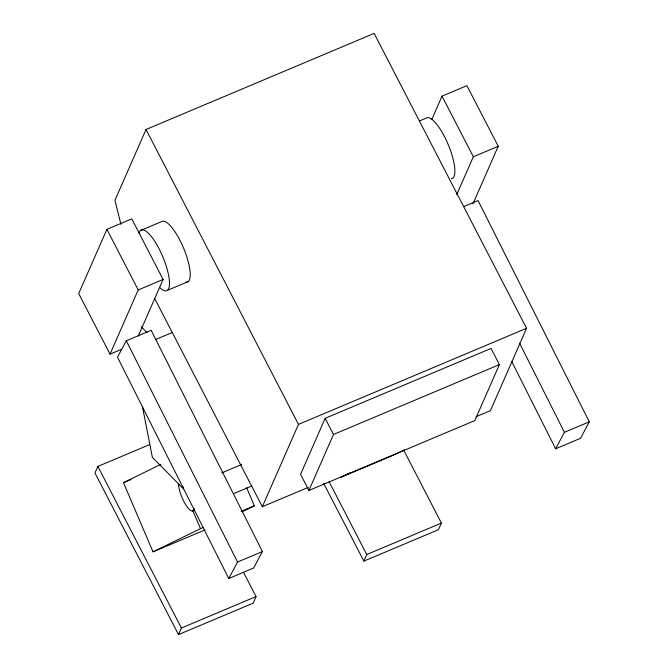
<?xml version="1.0" encoding="UTF-8"?>
<svg xmlns="http://www.w3.org/2000/svg" width="668" height="668" viewBox="0 0 668 668"><rect width="100%" height="100%" fill="white"/><g stroke="black" fill="none" stroke-linecap="round" stroke-linejoin="round"><path stroke-width="1" d="M476.05 416.698L490.429 410.645L526.568 328.305L374.13 33.4L146.025 129.483L114.946 200.291L120.908 224.323M138.226 336.121L163.101 279.458L131.78 218.862L106.897 229.341L78.707 293.561L110.028 354.157L121.509 349.322M110.028 354.157L138.218 289.937L163.101 279.458M149.548 444.646L97.87 466.423L94.973 473.002L178.506 634.6L253.155 603.154L256.044 596.566L243.636 572.559M178.506 634.6L181.395 628.012L256.044 596.566M431.653 119.756L442.016 96.142L466.899 85.663L498.228 146.259L472.936 203.874M154.776 298.671L262.324 506.728L298.462 424.397L526.568 328.305M325.141 418.318L300.567 474.305L308.917 490.462L474.814 420.581L499.397 364.594L491.038 348.437L325.141 418.318L333.499 434.476L308.917 490.462M456.753 194.522L473.336 156.746L498.228 146.259M323.763 483.548L363.86 561.112L366.749 554.532L441.406 523.086L403.697 450.132M441.406 523.086L438.517 529.666L363.86 561.112M126.285 340.764L117.501 357.238L228.757 578.505L253.64 568.025L262.424 551.551L151.168 330.284L126.285 340.764L237.541 562.03L228.757 578.505M511.68 361.396L555.626 448.787L564.41 432.313L589.293 421.834L478.037 200.567L463.684 206.612M589.293 421.834L580.509 438.308L555.626 448.787M205.034 529.924L153.005 551.835L123.488 482.697L160.696 464.41M153.005 551.835L203.281 527.328M242.267 511.755L254.358 505.81L246.676 487.815M350.483 472.593L341.181 477.169L395.097 454.457L404.399 449.881M140.631 230.452L161.364 221.718A32.899 9.469 67.2 0 1 184.168 249.581A32.899 9.469 67.2 0 1 185.737 282.13M419.421 120.983L426.025 118.203A32.899 9.469 67.2 0 1 448.286 144.747A32.899 9.469 67.2 0 1 451.301 178.665M167.451 290.321L188.192 281.587M155.31 339.645L172.461 332.422M123.488 482.697L131.062 479.507M221.667 472.911L241.674 464.485M333.499 434.476L499.397 364.594M192.534 510.928L194.446 510.118M233.633 493.61L251.794 485.962M241.115 511.387L254.358 505.81M262.324 506.728L308.324 487.348M237.541 562.03L262.424 551.551M141.299 326.802L147.102 332.689M442.016 96.142L473.336 156.746M329.048 481.578L366.749 554.532M146.025 129.483L298.462 424.397M106.897 229.341L138.218 289.937M97.87 466.423L181.395 628.012M519.537 343.068L564.41 432.313M192.76 510.527L200.442 528.522M183.157 486.93L183.558 488.968L152.371 457.321L142.368 406.319M194.079 508.373A16.541 4.76 67.2 0 1 185.679 504.674A16.541 4.76 67.2 0 1 178.598 483.624M139.094 233.032A32.899 9.469 67.2 0 1 164.37 260.72A32.899 9.469 67.2 0 1 159.61 287.44"/></g></svg>
